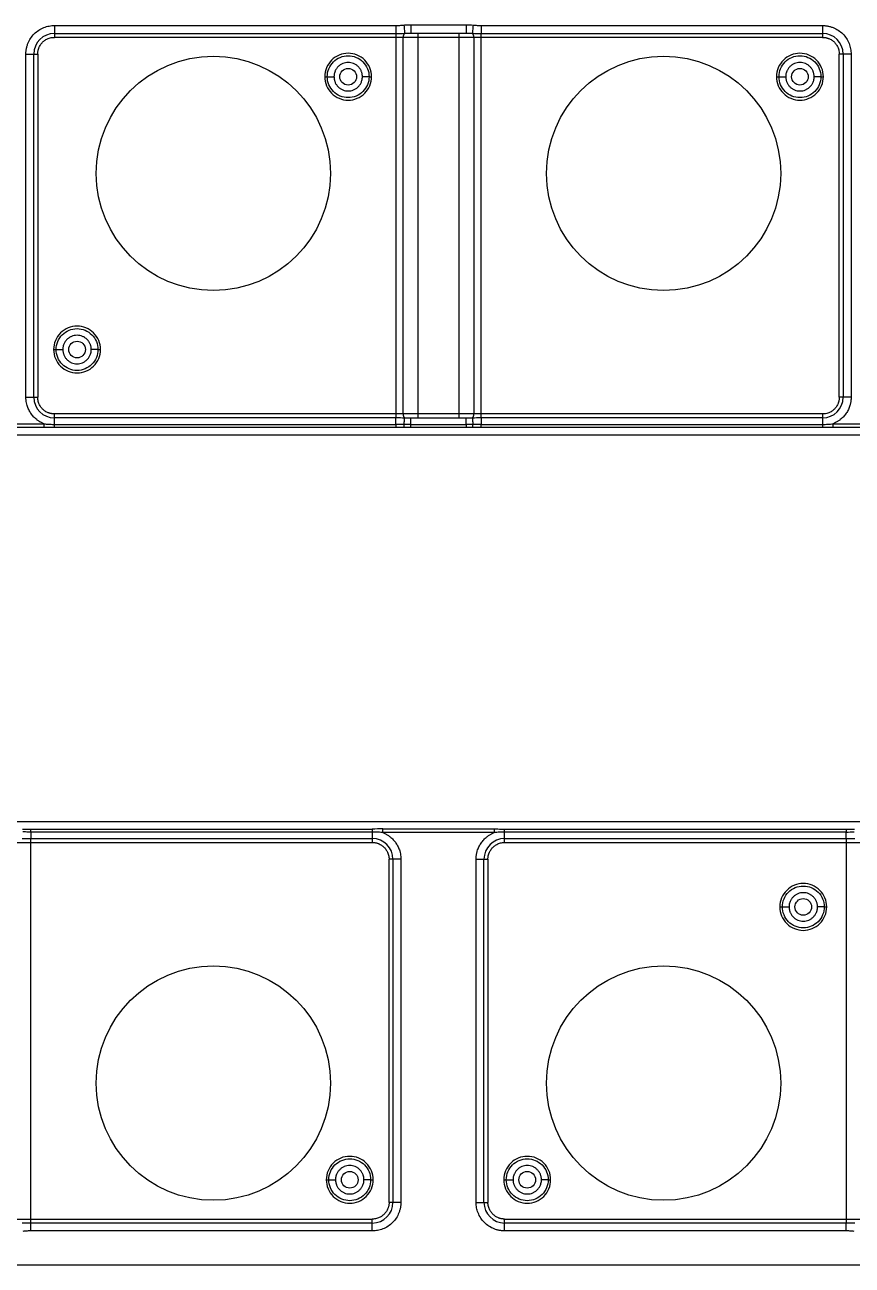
# Model space of a CAD drawing. Header units: millimetres. Extents: x -1 to 1576, y 30 to 633.
# Drawn here: x 1200.5 to 1299.5, y 30.4 to 178.6 of the extents above; entities that cross this region are included whole.
import ezdxf

# ---------------------------------------------------------------- set-up
doc = ezdxf.new("R2010")
doc.units = ezdxf.units.MM

msp = doc.modelspace()

# ---------------------------------------------------------------- linework, layer by layer
at = {"color": 7, "linetype": 'Continuous', "lineweight": 25}
for p, q in [((1204.09, 178.53), (1244.9, 178.53)), ((1204.09, 178.53), (1204.09, 177.11)), ((1246.69, 178.61), (1253.31, 178.61)), ((1255.1, 178.53), (1295.91, 178.53)), ((1295.91, 178.53), (1295.91, 177.11)), ((1204.09, 177.58), (1244.9, 177.58)), ((1295.91, 177.11), (1204.09, 177.11)), ((1244.9, 177.58), (1244.9, 131.64)), ((1245.78, 132.11), (1245.78, 177.11)), ((1246.64, 177.61), (1246.69, 177.62)), ((1246.69, 177.61), (1253.31, 177.61)), ((1247.52, 177.61), (1247.52, 131.61)), ((1252.48, 131.61), (1252.48, 177.61)), ((1254.23, 177.11), (1254.23, 132.11)), ((1255.1, 177.58), (1295.91, 177.58)), ((1255.1, 131.64), (1255.1, 177.58)), ((1200.68, 134.11), (1200.68, 175.11)), ((1200.68, 175.11), (1202.09, 175.11)), ((1201.62, 134.11), (1201.62, 175.11)), ((1202.09, 175.11), (1202.09, 134.11)), ((1299.33, 175.11), (1297.91, 175.11)), ((1297.91, 134.11), (1297.91, 175.11)), ((1298.38, 175.11), (1298.38, 134.11)), ((1299.33, 175.11), (1299.33, 134.11)), ((1200.68, 134.11), (1202.09, 134.11)), ((1299.33, 134.11), (1297.91, 134.11)), ((1204.09, 130.87), (1204.09, 132.11)), ((1295.91, 132.11), (1204.09, 132.11)), ((1295.91, 132.11), (1295.91, 130.87)), ((1189.77, 130.94), (1202.83, 130.94)), ((1202.83, 130.5), (1190.57, 130.5)), ((1244.9, 131.64), (1204.09, 131.64)), ((1204.09, 130.87), (1244.9, 130.87)), ((1244.9, 130.5), (1204.09, 130.5)), ((1246.69, 131.6), (1246.59, 131.61)), ((1253.31, 131.61), (1246.69, 131.61)), ((1246.69, 130.84), (1253.31, 130.84)), ((1253.31, 130.51), (1246.69, 130.51)), ((1253.36, 131.61), (1253.31, 131.61)), ((1253.31, 130.84), (1253.31, 130.51)), ((1295.91, 131.64), (1255.1, 131.64)), ((1255.1, 130.87), (1295.91, 130.87)), ((1295.91, 130.5), (1255.1, 130.5)), ((1297.17, 130.94), (1310.47, 130.94)), ((1310.47, 130.5), (1297.17, 130.5)), ((1189.77, 129.61), (1474.34, 129.61)), ((1182.27, 83.41), (1427.52, 83.41)), ((1201.28, 82.52), (1242.09, 82.52)), ((1242.09, 82.16), (1201.28, 82.16)), ((1242.09, 82.16), (1242.09, 80.91)), ((1243.35, 82.53), (1256.65, 82.53)), ((1256.65, 82.09), (1243.35, 82.09)), ((1257.91, 82.52), (1298.72, 82.52)), ((1298.72, 82.16), (1257.91, 82.16)), ((1257.91, 80.91), (1257.91, 82.16)), ((1183.04, 80.91), (1242.09, 80.91)), ((1201.28, 81.38), (1242.09, 81.38)), ((1201.28, 35.44), (1201.28, 81.38)), ((1257.91, 81.38), (1298.72, 81.38)), ((1257.91, 80.91), (1349.73, 80.91)), ((1298.72, 81.38), (1298.72, 35.44)), ((1245.51, 78.91), (1244.09, 78.91)), ((1244.09, 37.91), (1244.09, 78.91)), ((1244.56, 78.91), (1244.56, 37.91)), ((1245.51, 78.91), (1245.51, 37.91)), ((1254.5, 37.91), (1254.5, 78.91)), ((1254.5, 78.91), (1255.91, 78.91)), ((1255.44, 37.91), (1255.44, 78.91)), ((1255.91, 78.91), (1255.91, 37.91)), ((1245.51, 37.91), (1244.09, 37.91)), ((1254.5, 37.91), (1255.91, 37.91)), ((1150.27, 35.91), (1242.09, 35.91)), ((1242.09, 34.5), (1242.09, 35.91)), ((1257.91, 34.5), (1257.91, 35.91)), ((1257.91, 35.91), (1349.73, 35.91)), ((1242.09, 35.44), (1201.28, 35.44)), ((1242.09, 34.5), (1201.28, 34.5)), ((1298.72, 35.44), (1257.91, 35.44)), ((1298.72, 34.5), (1257.91, 34.5)), ((1518.3, 30.4), (36.91, 30.4))]:
    msp.add_line(p, q, dxfattribs=at)
for centre in [(1223.09, 160.86), (1276.91, 160.86), (1223.09, 52.16), (1276.91, 52.16)]:
    msp.add_circle(centre, 14, dxfattribs=at)
at = {"color": 141}
for centre in [(1239.2, 172.41), (1293.21, 172.41), (1206.79, 139.81), (1293.61, 73.21), (1239.39, 40.61), (1260.61, 40.61)]:
    msp.add_circle(centre, 1, dxfattribs=at)
at = {"color": 7, "linetype": 'Continuous', "lineweight": 25}
for centre, radius, start, end in [((1204.09, 175.11), 2.47, 90, 180), ((1246.33, 177.19), 0.562, 132.435, 187.8232), ((1253.67, 177.19), 0.562, 352.1767, 47.5651), ((1295.91, 175.11), 2.47, 360, 90), ((1204.09, 134.11), 2.47, 180, 270), ((1295.91, 134.11), 2.47, 270, 360), ((1246.33, 132.04), 0.562, 172.1767, 227.5651), ((1253.67, 132.04), 0.562, 312.435, 7.8232), ((1242.09, 78.91), 2.47, 360, 90), ((1257.91, 78.91), 2.47, 90, 180), ((1242.09, 37.91), 2.47, 270, 360), ((1257.91, 37.91), 2.47, 180, 270)]:
    msp.add_arc(centre, radius, start, end, dxfattribs=at)
for points, knots in [([(1200.68, 175.11), (1200.68, 175.17), (1200.68, 175.3), (1200.69, 175.48), (1200.72, 175.66), (1200.75, 175.84), (1200.8, 176.02), (1200.85, 176.2), (1200.97, 176.53), (1201.22, 177), (1201.66, 177.54), (1202.2, 177.99), (1202.71, 178.25), (1203.14, 178.4), (1203.45, 178.47), (1203.77, 178.52), (1203.98, 178.52), (1204.09, 178.53)], [0, 0, 0, 0, 0.034552, 0.068858, 0.103016, 0.137128, 0.171294, 0.205615, 0.240191, 0.37006, 0.500029, 0.629897, 0.759866, 0.820152, 0.879909, 0.939678, 1, 1, 1, 1]), ([(1244.9, 178.53), (1244.98, 178.53), (1245.14, 178.53), (1245.37, 178.54), (1245.62, 178.57), (1245.79, 178.58), (1245.87, 178.59)], [0, 0, 0, 0, 0.2323707, 0.4852888, 0.7374116, 1, 1, 1, 1]), ([(1244.9, 178.53), (1244.9, 178.32), (1244.9, 178.12), (1244.9, 177.78), (1244.9, 177.65), (1244.9, 177.58)], [0, 0, 0, 0, 0.5, 0.5, 1, 1, 1, 1]), ([(1245.87, 178.59), (1245.93, 178.59), (1246.05, 178.6), (1246.24, 178.61), (1246.46, 178.61), (1246.61, 178.61), (1246.69, 178.61)], [0, 0, 0, 0, 0.207871, 0.443757, 0.707773, 1, 1, 1, 1]), ([(1245.87, 178.59), (1245.89, 178.35), (1245.91, 178.12), (1245.94, 177.77), (1245.95, 177.64), (1245.95, 177.6)], [0, 0, 0, 0, 0.5, 0.5, 1, 1, 1, 1]), ([(1246.69, 178.61), (1246.69, 178.35), (1246.69, 178.09), (1246.69, 177.72), (1246.69, 177.61), (1246.69, 177.61)], [0, 0, 0, 0, 0.5, 0.5, 1, 1, 1, 1]), ([(1253.31, 178.61), (1253.46, 178.61), (1253.74, 178.61), (1254.01, 178.59), (1254.13, 178.59)], [0, 0, 0, 0, 0.5562128, 1, 1, 1, 1]), ([(1253.31, 178.61), (1253.31, 178.48), (1253.31, 178.35), (1253.31, 178.11), (1253.31, 178), (1253.31, 177.81), (1253.31, 177.74), (1253.31, 177.64), (1253.31, 177.61), (1253.31, 177.61)], [0, 0, 0, 0, 0.25, 0.25, 0.5, 0.5, 0.75, 0.75, 1, 1, 1, 1]), ([(1254.13, 178.59), (1254.11, 178.35), (1254.09, 178.12), (1254.06, 177.77), (1254.05, 177.64), (1254.05, 177.6)], [0, 0, 0, 0, 0.5, 0.5, 1, 1, 1, 1]), ([(1254.13, 178.59), (1254.21, 178.58), (1254.38, 178.57), (1254.63, 178.54), (1254.87, 178.53), (1255.02, 178.53), (1255.1, 178.53)], [0, 0, 0, 0, 0.26275, 0.514851, 0.767475, 1, 1, 1, 1]), ([(1255.1, 178.53), (1255.1, 178.32), (1255.1, 178.12), (1255.1, 177.78), (1255.1, 177.65), (1255.1, 177.58)], [0, 0, 0, 0, 0.5, 0.5, 1, 1, 1, 1]), ([(1295.91, 178.53), (1295.97, 178.53), (1296.1, 178.52), (1296.28, 178.51), (1296.46, 178.48), (1296.64, 178.45), (1296.82, 178.41), (1296.99, 178.35), (1297.33, 178.23), (1297.8, 177.99), (1298.34, 177.54), (1298.79, 177), (1299.05, 176.49), (1299.19, 176.07), (1299.27, 175.75), (1299.32, 175.44), (1299.32, 175.22), (1299.33, 175.11)], [0, 0, 0, 0, 0.034552, 0.068858, 0.103016, 0.137128, 0.171294, 0.205615, 0.240191, 0.37006, 0.500029, 0.629897, 0.759866, 0.820152, 0.879909, 0.939678, 1, 1, 1, 1]), ([(1202.09, 175.11), (1202.09, 175.16), (1202.09, 175.24), (1202.11, 175.36), (1202.12, 175.49), (1202.15, 175.61), (1202.19, 175.73), (1202.26, 175.94), (1202.41, 176.22), (1202.67, 176.54), (1202.98, 176.8), (1203.3, 176.96), (1203.59, 177.06), (1203.84, 177.1), (1204.01, 177.11), (1204.09, 177.11)], [0, 0, 0, 0, 0.040276, 0.080243, 0.120058, 0.159883, 0.199877, 0.240199, 0.370043, 0.500057, 0.629901, 0.759916, 0.840121, 0.919721, 1, 1, 1, 1]), ([(1295.91, 177.11), (1295.95, 177.11), (1296.04, 177.11), (1296.16, 177.1), (1296.29, 177.08), (1296.41, 177.05), (1296.53, 177.02), (1296.74, 176.94), (1297.02, 176.8), (1297.33, 176.54), (1297.59, 176.22), (1297.76, 175.9), (1297.85, 175.61), (1297.9, 175.36), (1297.91, 175.2), (1297.91, 175.11)], [0, 0, 0, 0, 0.040276, 0.080243, 0.120058, 0.159883, 0.199877, 0.240199, 0.370043, 0.500057, 0.629901, 0.759916, 0.840121, 0.919721, 1, 1, 1, 1]), ([(1242, 172.41), (1242, 172.78), (1241.93, 173.15), (1241.65, 173.82), (1241.44, 174.13), (1240.92, 174.65), (1240.61, 174.86), (1239.94, 175.14), (1239.57, 175.21), (1238.84, 175.21), (1238.47, 175.14), (1237.79, 174.86), (1237.48, 174.65), (1236.97, 174.13), (1236.76, 173.82), (1236.48, 173.15), (1236.4, 172.78), (1236.4, 172.41)], [0, 0, 0, 0, 0.125, 0.125, 0.25, 0.25, 0.375, 0.375, 0.5, 0.5, 0.625, 0.625, 0.75, 0.75, 0.875, 0.875, 1, 1, 1, 1]), ([(1236.7, 172.41), (1236.7, 172.74), (1236.77, 173.07), (1237.02, 173.67), (1237.21, 173.95), (1237.67, 174.41), (1237.94, 174.6), (1238.55, 174.85), (1238.88, 174.91), (1239.53, 174.91), (1239.86, 174.85), (1240.46, 174.6), (1240.74, 174.41), (1241.2, 173.95), (1241.39, 173.67), (1241.64, 173.07), (1241.7, 172.74), (1241.7, 172.41)], [0, 0, 0, 0, 0.125, 0.125, 0.25, 0.25, 0.375, 0.375, 0.5, 0.5, 0.625, 0.625, 0.75, 0.75, 0.875, 0.875, 1, 1, 1, 1]), ([(1296.01, 172.41), (1296.01, 172.78), (1295.94, 173.15), (1295.66, 173.82), (1295.45, 174.13), (1294.93, 174.65), (1294.62, 174.86), (1293.94, 175.14), (1293.58, 175.21), (1292.84, 175.21), (1292.48, 175.14), (1291.8, 174.86), (1291.49, 174.65), (1290.97, 174.13), (1290.76, 173.82), (1290.48, 173.15), (1290.41, 172.78), (1290.41, 172.41)], [0, 0, 0, 0, 0.125, 0.125, 0.25, 0.25, 0.375, 0.375, 0.5, 0.5, 0.625, 0.625, 0.75, 0.75, 0.875, 0.875, 1, 1, 1, 1]), ([(1290.71, 172.41), (1290.71, 172.74), (1290.78, 173.07), (1291.03, 173.67), (1291.21, 173.95), (1291.67, 174.41), (1291.95, 174.6), (1292.56, 174.85), (1292.88, 174.91), (1293.54, 174.91), (1293.87, 174.85), (1294.47, 174.6), (1294.75, 174.41), (1295.21, 173.95), (1295.4, 173.67), (1295.65, 173.07), (1295.71, 172.74), (1295.71, 172.41)], [0, 0, 0, 0, 0.125, 0.125, 0.25, 0.25, 0.375, 0.375, 0.5, 0.5, 0.625, 0.625, 0.75, 0.75, 0.875, 0.875, 1, 1, 1, 1]), ([(1240.9, 172.41), (1240.9, 172.46), (1240.9, 172.55), (1240.89, 172.68), (1240.86, 172.81), (1240.82, 172.94), (1240.75, 173.13), (1240.63, 173.36), (1240.41, 173.62), (1240.16, 173.84), (1239.86, 173.99), (1239.54, 174.09), (1239.2, 174.12), (1238.87, 174.09), (1238.55, 173.99), (1238.25, 173.84), (1237.99, 173.62), (1237.78, 173.36), (1237.64, 173.1), (1237.56, 172.85), (1237.51, 172.64), (1237.51, 172.49), (1237.5, 172.41)], [0, 0, 0, 0, 0.0251787, 0.0501305, 0.0750111, 0.0999777, 0.1251857, 0.1875872, 0.2500924, 0.3125007, 0.3750105, 0.4374745, 0.5000396, 0.5625052, 0.6250657, 0.6874643, 0.7499709, 0.8123744, 0.8748727, 0.9166785, 0.958145, 1, 1, 1, 1]), ([(1294.91, 172.41), (1294.91, 172.46), (1294.91, 172.55), (1294.89, 172.68), (1294.87, 172.81), (1294.83, 172.94), (1294.76, 173.13), (1294.63, 173.36), (1294.42, 173.62), (1294.16, 173.84), (1293.87, 173.99), (1293.55, 174.09), (1293.21, 174.12), (1292.88, 174.09), (1292.56, 173.99), (1292.26, 173.84), (1292, 173.62), (1291.79, 173.36), (1291.65, 173.1), (1291.56, 172.85), (1291.52, 172.64), (1291.51, 172.49), (1291.51, 172.41)], [0, 0, 0, 0, 0.025179, 0.05013, 0.075011, 0.099978, 0.125186, 0.187587, 0.250092, 0.312501, 0.37501, 0.437474, 0.50004, 0.562505, 0.625066, 0.687464, 0.749971, 0.812374, 0.874873, 0.916678, 0.958145, 1, 1, 1, 1]), ([(1236.4, 172.41), (1236.4, 172.05), (1236.48, 171.68), (1236.76, 171), (1236.97, 170.69), (1237.48, 170.17), (1237.79, 169.97), (1238.47, 169.69), (1238.84, 169.61), (1239.57, 169.61), (1239.94, 169.69), (1240.61, 169.97), (1240.92, 170.17), (1241.44, 170.69), (1241.65, 171), (1241.93, 171.68), (1242, 172.05), (1242, 172.41)], [0, 0, 0, 0, 0.125, 0.125, 0.25, 0.25, 0.375, 0.375, 0.5, 0.5, 0.625, 0.625, 0.75, 0.75, 0.875, 0.875, 1, 1, 1, 1]), ([(1236.4, 172.41), (1236.48, 172.41), (1236.56, 172.41), (1236.67, 172.41), (1236.7, 172.41), (1236.7, 172.41)], [0, 0, 0, 0, 0.5, 0.5, 1, 1, 1, 1]), ([(1241.7, 172.41), (1241.7, 172.09), (1241.64, 171.76), (1241.39, 171.15), (1241.2, 170.88), (1240.74, 170.41), (1240.46, 170.23), (1239.86, 169.98), (1239.53, 169.91), (1238.88, 169.91), (1238.55, 169.98), (1237.94, 170.23), (1237.67, 170.41), (1237.21, 170.88), (1237.02, 171.15), (1236.77, 171.76), (1236.7, 172.09), (1236.7, 172.41)], [0, 0, 0, 0, 0.125, 0.125, 0.25, 0.25, 0.375, 0.375, 0.5, 0.5, 0.625, 0.625, 0.75, 0.75, 0.875, 0.875, 1, 1, 1, 1]), ([(1236.7, 172.41), (1236.7, 172.41), (1236.79, 172.41), (1237.09, 172.41), (1237.29, 172.41), (1237.5, 172.41)], [0, 0, 0, 0, 0.5, 0.5, 1, 1, 1, 1]), ([(1237.5, 172.41), (1237.51, 172.37), (1237.51, 172.28), (1237.52, 172.15), (1237.55, 172.02), (1237.59, 171.89), (1237.65, 171.7), (1237.78, 171.46), (1237.99, 171.2), (1238.25, 170.99), (1238.55, 170.83), (1238.87, 170.73), (1239.2, 170.7), (1239.54, 170.73), (1239.86, 170.83), (1240.16, 170.99), (1240.41, 171.2), (1240.63, 171.46), (1240.77, 171.73), (1240.85, 171.97), (1240.9, 172.19), (1240.9, 172.34), (1240.9, 172.41)], [0, 0, 0, 0, 0.025108, 0.050018, 0.074887, 0.09987, 0.125122, 0.187514, 0.250079, 0.312484, 0.374988, 0.437452, 0.500017, 0.562482, 0.625047, 0.687453, 0.749962, 0.812367, 0.874868, 0.916676, 0.958145, 1, 1, 1, 1]), ([(1241.7, 172.41), (1241.7, 172.41), (1241.62, 172.41), (1241.32, 172.41), (1241.11, 172.41), (1240.9, 172.41)], [0, 0, 0, 0, 0.5, 0.5, 1, 1, 1, 1]), ([(1241.7, 172.41), (1241.7, 172.41), (1241.74, 172.41), (1241.85, 172.41), (1241.93, 172.41), (1242, 172.41)], [0, 0, 0, 0, 0.5, 0.5, 1, 1, 1, 1]), ([(1290.41, 172.41), (1290.49, 172.41), (1290.57, 172.41), (1290.68, 172.41), (1290.71, 172.41), (1290.71, 172.41)], [0, 0, 0, 0, 0.5, 0.5, 1, 1, 1, 1]), ([(1290.41, 172.41), (1290.41, 172.05), (1290.48, 171.68), (1290.76, 171), (1290.97, 170.69), (1291.49, 170.17), (1291.8, 169.97), (1292.48, 169.69), (1292.84, 169.61), (1293.58, 169.61), (1293.94, 169.69), (1294.62, 169.97), (1294.93, 170.17), (1295.45, 170.69), (1295.66, 171), (1295.94, 171.68), (1296.01, 172.05), (1296.01, 172.41)], [0, 0, 0, 0, 0.125, 0.125, 0.25, 0.25, 0.375, 0.375, 0.5, 0.5, 0.625, 0.625, 0.75, 0.75, 0.875, 0.875, 1, 1, 1, 1]), ([(1295.71, 172.41), (1295.71, 172.09), (1295.65, 171.76), (1295.4, 171.15), (1295.21, 170.88), (1294.75, 170.41), (1294.47, 170.23), (1293.87, 169.98), (1293.54, 169.91), (1292.88, 169.91), (1292.56, 169.98), (1291.95, 170.23), (1291.67, 170.41), (1291.21, 170.88), (1291.03, 171.15), (1290.78, 171.76), (1290.71, 172.09), (1290.71, 172.41)], [0, 0, 0, 0, 0.125, 0.125, 0.25, 0.25, 0.375, 0.375, 0.5, 0.5, 0.625, 0.625, 0.75, 0.75, 0.875, 0.875, 1, 1, 1, 1]), ([(1290.71, 172.41), (1290.71, 172.41), (1290.8, 172.41), (1291.09, 172.41), (1291.3, 172.41), (1291.51, 172.41)], [0, 0, 0, 0, 0.5, 0.5, 1, 1, 1, 1]), ([(1291.51, 172.41), (1291.51, 172.37), (1291.51, 172.28), (1291.53, 172.15), (1291.56, 172.02), (1291.59, 171.89), (1291.66, 171.7), (1291.79, 171.46), (1292, 171.2), (1292.26, 170.99), (1292.56, 170.83), (1292.88, 170.73), (1293.21, 170.7), (1293.54, 170.73), (1293.87, 170.83), (1294.16, 170.99), (1294.42, 171.2), (1294.63, 171.46), (1294.77, 171.73), (1294.86, 171.97), (1294.9, 172.19), (1294.91, 172.34), (1294.91, 172.41)], [0, 0, 0, 0, 0.025108, 0.050018, 0.074887, 0.09987, 0.125122, 0.187514, 0.250079, 0.312484, 0.374988, 0.437452, 0.500017, 0.562482, 0.625047, 0.687453, 0.749962, 0.812367, 0.874868, 0.916676, 0.958145, 1, 1, 1, 1]), ([(1295.71, 172.41), (1295.71, 172.41), (1295.62, 172.41), (1295.33, 172.41), (1295.12, 172.41), (1294.91, 172.41)], [0, 0, 0, 0, 0.5, 0.5, 1, 1, 1, 1]), ([(1295.71, 172.41), (1295.71, 172.41), (1295.74, 172.41), (1295.85, 172.41), (1295.93, 172.41), (1296.01, 172.41)], [0, 0, 0, 0, 0.5, 0.5, 1, 1, 1, 1]), ([(1209.59, 139.81), (1209.59, 140.18), (1209.52, 140.55), (1209.24, 141.22), (1209.03, 141.53), (1208.51, 142.05), (1208.2, 142.26), (1207.52, 142.54), (1207.16, 142.61), (1206.42, 142.61), (1206.06, 142.54), (1205.38, 142.26), (1205.07, 142.05), (1204.55, 141.53), (1204.34, 141.22), (1204.06, 140.55), (1203.99, 140.18), (1203.99, 139.81)], [0, 0, 0, 0, 0.125, 0.125, 0.25, 0.25, 0.375, 0.375, 0.5, 0.5, 0.625, 0.625, 0.75, 0.75, 0.875, 0.875, 1, 1, 1, 1]), ([(1204.29, 139.81), (1204.29, 140.14), (1204.36, 140.47), (1204.61, 141.07), (1204.79, 141.35), (1205.25, 141.81), (1205.53, 142), (1206.14, 142.25), (1206.46, 142.31), (1207.12, 142.31), (1207.45, 142.25), (1208.05, 142), (1208.33, 141.81), (1208.79, 141.35), (1208.98, 141.07), (1209.23, 140.47), (1209.29, 140.14), (1209.29, 139.81)], [0, 0, 0, 0, 0.125, 0.125, 0.25, 0.25, 0.375, 0.375, 0.5, 0.5, 0.625, 0.625, 0.75, 0.75, 0.875, 0.875, 1, 1, 1, 1]), ([(1208.49, 139.81), (1208.49, 139.86), (1208.49, 139.95), (1208.47, 140.08), (1208.45, 140.21), (1208.41, 140.34), (1208.34, 140.53), (1208.21, 140.76), (1208, 141.02), (1207.74, 141.24), (1207.45, 141.39), (1207.13, 141.49), (1206.79, 141.52), (1206.46, 141.49), (1206.14, 141.39), (1205.84, 141.24), (1205.58, 141.02), (1205.37, 140.76), (1205.23, 140.5), (1205.14, 140.25), (1205.1, 140.04), (1205.09, 139.89), (1205.09, 139.81)], [0, 0, 0, 0, 0.025179, 0.05013, 0.075011, 0.099978, 0.125186, 0.187587, 0.250092, 0.312501, 0.375011, 0.437474, 0.50004, 0.562505, 0.625066, 0.687464, 0.749971, 0.812374, 0.874873, 0.916678, 0.958145, 1, 1, 1, 1]), ([(1203.99, 139.81), (1204.07, 139.81), (1204.15, 139.81), (1204.26, 139.81), (1204.29, 139.81), (1204.29, 139.81)], [0, 0, 0, 0, 0.5, 0.5, 1, 1, 1, 1]), ([(1203.99, 139.81), (1203.99, 139.45), (1204.06, 139.08), (1204.34, 138.4), (1204.55, 138.09), (1205.07, 137.57), (1205.38, 137.37), (1206.06, 137.09), (1206.42, 137.01), (1207.16, 137.01), (1207.52, 137.09), (1208.2, 137.37), (1208.51, 137.57), (1209.03, 138.09), (1209.24, 138.4), (1209.52, 139.08), (1209.59, 139.45), (1209.59, 139.81)], [0, 0, 0, 0, 0.125, 0.125, 0.25, 0.25, 0.375, 0.375, 0.5, 0.5, 0.625, 0.625, 0.75, 0.75, 0.875, 0.875, 1, 1, 1, 1]), ([(1209.29, 139.81), (1209.29, 139.49), (1209.23, 139.16), (1208.98, 138.55), (1208.79, 138.28), (1208.33, 137.81), (1208.05, 137.63), (1207.45, 137.38), (1207.12, 137.31), (1206.46, 137.31), (1206.14, 137.38), (1205.53, 137.63), (1205.25, 137.81), (1204.79, 138.28), (1204.61, 138.55), (1204.36, 139.16), (1204.29, 139.49), (1204.29, 139.81)], [0, 0, 0, 0, 0.125, 0.125, 0.25, 0.25, 0.375, 0.375, 0.5, 0.5, 0.625, 0.625, 0.75, 0.75, 0.875, 0.875, 1, 1, 1, 1]), ([(1204.29, 139.81), (1204.29, 139.81), (1204.38, 139.81), (1204.67, 139.81), (1204.88, 139.81), (1205.09, 139.81)], [0, 0, 0, 0, 0.5, 0.5, 1, 1, 1, 1]), ([(1204.29, 139.81), (1204.29, 139.81), (1204.38, 139.81), (1204.67, 139.81), (1204.88, 139.81), (1205.09, 139.81)], [0, 0, 0, 0, 0.5, 0.5, 1, 1, 1, 1]), ([(1205.09, 139.81), (1205.09, 139.77), (1205.09, 139.68), (1205.11, 139.55), (1205.14, 139.42), (1205.17, 139.29), (1205.24, 139.1), (1205.37, 138.86), (1205.58, 138.6), (1205.84, 138.39), (1206.14, 138.23), (1206.46, 138.13), (1206.79, 138.1), (1207.12, 138.13), (1207.45, 138.23), (1207.74, 138.39), (1208, 138.6), (1208.21, 138.86), (1208.35, 139.13), (1208.44, 139.37), (1208.48, 139.59), (1208.49, 139.74), (1208.49, 139.81)], [0, 0, 0, 0, 0.025108, 0.050018, 0.074887, 0.09987, 0.125122, 0.187514, 0.250079, 0.312484, 0.374988, 0.437452, 0.500017, 0.562482, 0.625047, 0.687453, 0.749962, 0.812367, 0.874868, 0.916676, 0.958145, 1, 1, 1, 1]), ([(1209.29, 139.81), (1209.29, 139.81), (1209.2, 139.81), (1208.91, 139.81), (1208.7, 139.81), (1208.49, 139.81)], [0, 0, 0, 0, 0.5, 0.5, 1, 1, 1, 1]), ([(1209.29, 139.81), (1209.29, 139.81), (1209.32, 139.81), (1209.43, 139.81), (1209.51, 139.81), (1209.59, 139.81)], [0, 0, 0, 0, 0.5, 0.5, 1, 1, 1, 1]), ([(1202.83, 130.94), (1202.78, 130.96), (1202.68, 131), (1202.53, 131.08), (1202.38, 131.15), (1202.24, 131.24), (1202.1, 131.33), (1201.88, 131.51), (1201.58, 131.78), (1201.26, 132.19), (1201, 132.64), (1200.83, 133.07), (1200.74, 133.45), (1200.69, 133.78), (1200.68, 134), (1200.68, 134.11)], [0, 0, 0, 0, 0.040883, 0.08158, 0.122187, 0.162802, 0.203521, 0.244441, 0.372171, 0.500035, 0.627766, 0.75563, 0.837187, 0.918385, 1, 1, 1, 1]), ([(1204.09, 132.11), (1204.05, 132.11), (1203.96, 132.12), (1203.84, 132.13), (1203.72, 132.15), (1203.59, 132.17), (1203.47, 132.21), (1203.27, 132.28), (1202.98, 132.43), (1202.67, 132.69), (1202.41, 133.01), (1202.24, 133.33), (1202.15, 133.61), (1202.1, 133.86), (1202.09, 134.03), (1202.09, 134.11)], [0, 0, 0, 0, 0.040276, 0.080243, 0.120058, 0.159883, 0.199877, 0.240199, 0.370043, 0.500057, 0.629901, 0.759916, 0.840121, 0.919721, 1, 1, 1, 1]), ([(1297.91, 134.11), (1297.91, 134.07), (1297.91, 133.99), (1297.9, 133.86), (1297.88, 133.74), (1297.85, 133.62), (1297.81, 133.5), (1297.74, 133.29), (1297.6, 133.01), (1297.33, 132.69), (1297.02, 132.43), (1296.7, 132.26), (1296.41, 132.17), (1296.16, 132.12), (1296, 132.12), (1295.91, 132.11)], [0, 0, 0, 0, 0.040276, 0.080243, 0.120058, 0.159883, 0.199877, 0.240199, 0.370043, 0.500057, 0.629901, 0.759916, 0.840121, 0.919721, 1, 1, 1, 1]), ([(1299.33, 134.11), (1299.32, 134.06), (1299.32, 133.95), (1299.31, 133.78), (1299.29, 133.62), (1299.26, 133.45), (1299.23, 133.29), (1299.15, 133.02), (1299.01, 132.64), (1298.75, 132.19), (1298.42, 131.78), (1298.08, 131.47), (1297.76, 131.24), (1297.48, 131.07), (1297.27, 130.98), (1297.17, 130.94)], [0, 0, 0, 0, 0.040883, 0.08158, 0.122187, 0.162802, 0.203521, 0.244441, 0.372171, 0.500035, 0.627766, 0.75563, 0.837187, 0.918385, 1, 1, 1, 1]), ([(1202.83, 130.94), (1202.83, 130.85), (1202.83, 130.76), (1202.83, 130.6), (1202.83, 130.54), (1202.83, 130.5)], [0, 0, 0, 0, 0.5, 0.5, 1, 1, 1, 1]), ([(1202.83, 130.94), (1202.92, 130.93), (1203.09, 130.91), (1203.34, 130.89), (1203.59, 130.88), (1203.84, 130.87), (1204.01, 130.87), (1204.09, 130.87)], [0, 0, 0, 0, 0.206312, 0.408164, 0.606837, 0.80366, 1, 1, 1, 1]), ([(1204.09, 130.5), (1204, 130.5), (1203.79, 130.5), (1203.46, 130.5), (1203.13, 130.5), (1202.92, 130.5), (1202.83, 130.5)], [0, 0, 0, 0, 0.221378, 0.492164, 0.7995, 1, 1, 1, 1]), ([(1244.9, 130.87), (1244.9, 131.04), (1244.9, 131.21), (1244.9, 131.48), (1244.9, 131.58), (1244.9, 131.64)], [0, 0, 0, 0, 0.5, 0.5, 1, 1, 1, 1]), ([(1245.9, 130.51), (1245.71, 130.51), (1245.37, 130.51), (1245.04, 130.51), (1244.9, 130.5)], [0, 0, 0, 0, 0.580575, 1, 1, 1, 1]), ([(1245.89, 130.85), (1245.91, 131.04), (1245.92, 131.22), (1245.94, 131.5), (1245.95, 131.59), (1245.95, 131.62)], [0, 0, 0, 0, 0.5, 0.5, 1, 1, 1, 1]), ([(1246.69, 130.51), (1246.54, 130.51), (1246.28, 130.51), (1246.02, 130.51), (1245.9, 130.51)], [0, 0, 0, 0, 0.548125, 1, 1, 1, 1]), ([(1246.69, 130.84), (1246.69, 131.06), (1246.69, 131.26), (1246.69, 131.54), (1246.69, 131.61), (1246.69, 131.61)], [0, 0, 0, 0, 0.5, 0.5, 1, 1, 1, 1]), ([(1253.31, 130.84), (1253.31, 131.06), (1253.31, 131.26), (1253.31, 131.54), (1253.31, 131.61), (1253.31, 131.61)], [0, 0, 0, 0, 0.5, 0.5, 1, 1, 1, 1]), ([(1254.1, 130.51), (1253.98, 130.51), (1253.72, 130.51), (1253.46, 130.51), (1253.31, 130.51)], [0, 0, 0, 0, 0.4522443, 1, 1, 1, 1]), ([(1254.05, 131.62), (1254.05, 131.59), (1254.06, 131.5), (1254.08, 131.22), (1254.1, 131.04), (1254.11, 130.85)], [0, 0, 0, 0, 0.5, 0.5, 1, 1, 1, 1]), ([(1255.1, 130.5), (1254.96, 130.51), (1254.63, 130.51), (1254.3, 130.51), (1254.1, 130.51)], [0, 0, 0, 0, 0.420474, 1, 1, 1, 1]), ([(1255.1, 131.64), (1255.1, 131.58), (1255.1, 131.48), (1255.1, 131.21), (1255.1, 131.04), (1255.1, 130.87)], [0, 0, 0, 0, 0.5, 0.5, 1, 1, 1, 1]), ([(1295.91, 130.87), (1296.01, 130.87), (1296.22, 130.87), (1296.53, 130.88), (1296.85, 130.9), (1297.06, 130.93), (1297.17, 130.94)], [0, 0, 0, 0, 0.245457, 0.492199, 0.742868, 1, 1, 1, 1]), ([(1297.17, 130.5), (1297.09, 130.5), (1296.87, 130.5), (1296.55, 130.5), (1296.21, 130.5), (1296, 130.5), (1295.91, 130.5)], [0, 0, 0, 0, 0.200515, 0.50786, 0.778848, 1, 1, 1, 1]), ([(1297.17, 130.5), (1297.17, 130.54), (1297.17, 130.6), (1297.17, 130.76), (1297.17, 130.85), (1297.17, 130.94)], [0, 0, 0, 0, 0.5, 0.5, 1, 1, 1, 1]), ([(1200.28, 82.52), (1200.48, 82.52), (1200.81, 82.52), (1201.14, 82.52), (1201.28, 82.52)], [0, 0, 0, 0, 0.581022, 1, 1, 1, 1]), ([(1201.28, 82.16), (1201.2, 82.16), (1201.04, 82.16), (1200.76, 82.16), (1200.51, 82.17), (1200.34, 82.17), (1200.29, 82.17)], [0, 0, 0, 0, 0.232057, 0.493089, 0.841386, 1, 1, 1, 1]), ([(1201.28, 82.16), (1201.28, 81.98), (1201.28, 81.82), (1201.28, 81.55), (1201.28, 81.44), (1201.28, 81.38)], [0, 0, 0, 0, 0.5, 0.5, 1, 1, 1, 1]), ([(1243.35, 82.09), (1243.26, 82.1), (1243.09, 82.12), (1242.84, 82.13), (1242.59, 82.15), (1242.34, 82.16), (1242.17, 82.16), (1242.09, 82.16)], [0, 0, 0, 0, 0.206312, 0.4081642, 0.6068367, 0.8036604, 1, 1, 1, 1]), ([(1243.35, 82.09), (1243.35, 82.18), (1243.35, 82.27), (1243.35, 82.42), (1243.35, 82.49), (1243.35, 82.53)], [0, 0, 0, 0, 0.5, 0.5, 1, 1, 1, 1]), ([(1243.35, 82.09), (1243.4, 82.07), (1243.5, 82.02), (1243.65, 81.95), (1243.8, 81.87), (1243.94, 81.79), (1244.08, 81.69), (1244.3, 81.52), (1244.6, 81.25), (1244.93, 80.84), (1245.19, 80.39), (1245.35, 79.96), (1245.45, 79.57), (1245.5, 79.24), (1245.5, 79.02), (1245.51, 78.91)], [0, 0, 0, 0, 0.040883, 0.08158, 0.122187, 0.162802, 0.203521, 0.244441, 0.372171, 0.500035, 0.627766, 0.75563, 0.837187, 0.918385, 1, 1, 1, 1]), ([(1254.5, 78.91), (1254.5, 78.97), (1254.5, 79.08), (1254.51, 79.24), (1254.53, 79.41), (1254.56, 79.57), (1254.6, 79.73), (1254.67, 80.01), (1254.82, 80.39), (1255.08, 80.84), (1255.4, 81.25), (1255.74, 81.56), (1256.06, 81.79), (1256.35, 81.96), (1256.55, 82.04), (1256.65, 82.09)], [0, 0, 0, 0, 0.040883, 0.08158, 0.122187, 0.162802, 0.203521, 0.244441, 0.372171, 0.500035, 0.627766, 0.75563, 0.837187, 0.918385, 1, 1, 1, 1]), ([(1256.65, 82.53), (1256.74, 82.53), (1256.95, 82.53), (1257.28, 82.52), (1257.61, 82.52), (1257.82, 82.52), (1257.91, 82.52)], [0, 0, 0, 0, 0.200515, 0.50786, 0.778848, 1, 1, 1, 1]), ([(1256.65, 82.53), (1256.65, 82.49), (1256.65, 82.42), (1256.65, 82.27), (1256.65, 82.18), (1256.65, 82.09)], [0, 0, 0, 0, 0.5, 0.5, 1, 1, 1, 1]), ([(1257.91, 82.16), (1257.81, 82.16), (1257.6, 82.16), (1257.29, 82.14), (1256.97, 82.12), (1256.76, 82.1), (1256.65, 82.09)], [0, 0, 0, 0, 0.245457, 0.492199, 0.742868, 1, 1, 1, 1]), ([(1298.72, 82.52), (1298.86, 82.52), (1299.19, 82.52), (1299.53, 82.52), (1299.72, 82.52)], [0, 0, 0, 0, 0.420029, 1, 1, 1, 1]), ([(1298.72, 81.38), (1298.72, 81.44), (1298.72, 81.55), (1298.72, 81.82), (1298.72, 81.98), (1298.72, 82.16)], [0, 0, 0, 0, 0.5, 0.5, 1, 1, 1, 1]), ([(1242.09, 80.91), (1242.13, 80.91), (1242.22, 80.91), (1242.34, 80.9), (1242.47, 80.88), (1242.59, 80.85), (1242.71, 80.82), (1242.92, 80.74), (1243.2, 80.6), (1243.51, 80.34), (1243.77, 80.02), (1243.94, 79.7), (1244.03, 79.41), (1244.08, 79.16), (1244.09, 79), (1244.09, 78.91)], [0, 0, 0, 0, 0.0402761, 0.0802426, 0.1200582, 0.159883, 0.1998773, 0.2401994, 0.3700431, 0.5000574, 0.6299012, 0.7599156, 0.8401208, 0.919721, 1, 1, 1, 1]), ([(1255.91, 78.91), (1255.91, 78.96), (1255.91, 79.04), (1255.93, 79.16), (1255.94, 79.29), (1255.97, 79.41), (1256.01, 79.53), (1256.08, 79.74), (1256.23, 80.02), (1256.49, 80.34), (1256.8, 80.6), (1257.12, 80.76), (1257.41, 80.86), (1257.66, 80.9), (1257.83, 80.91), (1257.91, 80.91)], [0, 0, 0, 0, 0.0402761, 0.0802426, 0.1200582, 0.159883, 0.1998773, 0.2401994, 0.3700431, 0.5000574, 0.6299012, 0.7599156, 0.8401208, 0.919721, 1, 1, 1, 1]), ([(1296.41, 73.21), (1296.41, 73.58), (1296.34, 73.95), (1296.06, 74.62), (1295.85, 74.93), (1295.33, 75.45), (1295.02, 75.66), (1294.34, 75.94), (1293.98, 76.01), (1293.24, 76.01), (1292.88, 75.94), (1292.2, 75.66), (1291.89, 75.45), (1291.37, 74.93), (1291.16, 74.62), (1290.88, 73.95), (1290.81, 73.58), (1290.81, 73.21)], [0, 0, 0, 0, 0.125, 0.125, 0.25, 0.25, 0.375, 0.375, 0.5, 0.5, 0.625, 0.625, 0.75, 0.75, 0.875, 0.875, 1, 1, 1, 1]), ([(1291.11, 73.21), (1291.11, 73.54), (1291.18, 73.87), (1291.43, 74.47), (1291.61, 74.75), (1292.07, 75.21), (1292.35, 75.4), (1292.96, 75.65), (1293.28, 75.71), (1293.94, 75.71), (1294.27, 75.65), (1294.87, 75.4), (1295.15, 75.21), (1295.61, 74.75), (1295.8, 74.47), (1296.05, 73.87), (1296.11, 73.54), (1296.11, 73.21)], [0, 0, 0, 0, 0.125, 0.125, 0.25, 0.25, 0.375, 0.375, 0.5, 0.5, 0.625, 0.625, 0.75, 0.75, 0.875, 0.875, 1, 1, 1, 1]), ([(1295.31, 73.21), (1295.31, 73.26), (1295.31, 73.35), (1295.29, 73.48), (1295.27, 73.61), (1295.23, 73.74), (1295.16, 73.93), (1295.03, 74.16), (1294.82, 74.42), (1294.56, 74.64), (1294.27, 74.79), (1293.95, 74.89), (1293.61, 74.92), (1293.28, 74.89), (1292.96, 74.79), (1292.66, 74.64), (1292.4, 74.42), (1292.19, 74.16), (1292.05, 73.9), (1291.96, 73.65), (1291.92, 73.44), (1291.91, 73.29), (1291.91, 73.21)], [0, 0, 0, 0, 0.025179, 0.05013, 0.075011, 0.099978, 0.125186, 0.187587, 0.250092, 0.312501, 0.375011, 0.437475, 0.50004, 0.562505, 0.625066, 0.687464, 0.749971, 0.812374, 0.874873, 0.916679, 0.958145, 1, 1, 1, 1]), ([(1290.81, 73.21), (1290.81, 72.85), (1290.88, 72.48), (1291.16, 71.8), (1291.37, 71.49), (1291.89, 70.97), (1292.2, 70.77), (1292.88, 70.49), (1293.24, 70.41), (1293.98, 70.41), (1294.34, 70.49), (1295.02, 70.77), (1295.33, 70.97), (1295.85, 71.49), (1296.06, 71.8), (1296.34, 72.48), (1296.41, 72.85), (1296.41, 73.21)], [0, 0, 0, 0, 0.125, 0.125, 0.25, 0.25, 0.375, 0.375, 0.5, 0.5, 0.625, 0.625, 0.75, 0.75, 0.875, 0.875, 1, 1, 1, 1]), ([(1290.81, 73.21), (1290.89, 73.21), (1290.97, 73.21), (1291.08, 73.21), (1291.11, 73.21), (1291.11, 73.21)], [0, 0, 0, 0, 0.5, 0.5, 1, 1, 1, 1]), ([(1296.11, 73.21), (1296.11, 72.89), (1296.05, 72.56), (1295.8, 71.95), (1295.61, 71.68), (1295.15, 71.21), (1294.87, 71.03), (1294.27, 70.78), (1293.94, 70.71), (1293.28, 70.71), (1292.96, 70.78), (1292.35, 71.03), (1292.07, 71.21), (1291.61, 71.68), (1291.43, 71.95), (1291.18, 72.56), (1291.11, 72.89), (1291.11, 73.21)], [0, 0, 0, 0, 0.125, 0.125, 0.25, 0.25, 0.375, 0.375, 0.5, 0.5, 0.625, 0.625, 0.75, 0.75, 0.875, 0.875, 1, 1, 1, 1]), ([(1291.11, 73.21), (1291.11, 73.21), (1291.2, 73.21), (1291.49, 73.21), (1291.7, 73.21), (1291.91, 73.21)], [0, 0, 0, 0, 0.5, 0.5, 1, 1, 1, 1]), ([(1291.91, 73.21), (1291.91, 73.17), (1291.91, 73.08), (1291.93, 72.95), (1291.96, 72.82), (1291.99, 72.69), (1292.06, 72.5), (1292.19, 72.26), (1292.4, 72), (1292.66, 71.79), (1292.96, 71.63), (1293.28, 71.53), (1293.61, 71.5), (1293.94, 71.53), (1294.27, 71.63), (1294.56, 71.79), (1294.82, 72), (1295.03, 72.26), (1295.17, 72.53), (1295.26, 72.77), (1295.3, 72.99), (1295.31, 73.14), (1295.31, 73.21)], [0, 0, 0, 0, 0.025108, 0.050018, 0.074887, 0.09987, 0.125122, 0.187514, 0.250079, 0.312484, 0.374988, 0.437452, 0.500017, 0.562482, 0.625047, 0.687453, 0.749962, 0.812367, 0.874868, 0.916676, 0.958145, 1, 1, 1, 1]), ([(1296.11, 73.21), (1296.11, 73.21), (1296.02, 73.21), (1295.73, 73.21), (1295.52, 73.21), (1295.31, 73.21)], [0, 0, 0, 0, 0.5, 0.5, 1, 1, 1, 1]), ([(1296.11, 73.21), (1296.11, 73.21), (1296.14, 73.21), (1296.25, 73.21), (1296.33, 73.21), (1296.41, 73.21)], [0, 0, 0, 0, 0.5, 0.5, 1, 1, 1, 1]), ([(1242.19, 40.61), (1242.19, 40.98), (1242.12, 41.35), (1241.84, 42.02), (1241.63, 42.33), (1241.11, 42.85), (1240.8, 43.06), (1240.12, 43.34), (1239.76, 43.41), (1239.02, 43.41), (1238.66, 43.34), (1237.98, 43.06), (1237.67, 42.85), (1237.15, 42.33), (1236.94, 42.02), (1236.66, 41.35), (1236.59, 40.98), (1236.59, 40.61)], [0, 0, 0, 0, 0.125, 0.125, 0.25, 0.25, 0.375, 0.375, 0.5, 0.5, 0.625, 0.625, 0.75, 0.75, 0.875, 0.875, 1, 1, 1, 1]), ([(1236.89, 40.61), (1236.89, 40.94), (1236.96, 41.27), (1237.21, 41.87), (1237.39, 42.15), (1237.85, 42.61), (1238.13, 42.8), (1238.74, 43.05), (1239.06, 43.11), (1239.72, 43.11), (1240.05, 43.05), (1240.65, 42.8), (1240.93, 42.61), (1241.39, 42.15), (1241.58, 41.87), (1241.83, 41.27), (1241.89, 40.94), (1241.89, 40.61)], [0, 0, 0, 0, 0.125, 0.125, 0.25, 0.25, 0.375, 0.375, 0.5, 0.5, 0.625, 0.625, 0.75, 0.75, 0.875, 0.875, 1, 1, 1, 1]), ([(1263.41, 40.61), (1263.41, 40.98), (1263.34, 41.35), (1263.06, 42.02), (1262.85, 42.33), (1262.33, 42.85), (1262.02, 43.06), (1261.34, 43.34), (1260.98, 43.41), (1260.24, 43.41), (1259.88, 43.34), (1259.2, 43.06), (1258.89, 42.85), (1258.37, 42.33), (1258.16, 42.02), (1257.88, 41.35), (1257.81, 40.98), (1257.81, 40.61)], [0, 0, 0, 0, 0.125, 0.125, 0.25, 0.25, 0.375, 0.375, 0.5, 0.5, 0.625, 0.625, 0.75, 0.75, 0.875, 0.875, 1, 1, 1, 1]), ([(1258.11, 40.61), (1258.11, 40.94), (1258.18, 41.27), (1258.43, 41.87), (1258.61, 42.15), (1259.07, 42.61), (1259.35, 42.8), (1259.96, 43.05), (1260.28, 43.11), (1260.94, 43.11), (1261.27, 43.05), (1261.87, 42.8), (1262.15, 42.61), (1262.61, 42.15), (1262.8, 41.87), (1263.05, 41.27), (1263.11, 40.94), (1263.11, 40.61)], [0, 0, 0, 0, 0.125, 0.125, 0.25, 0.25, 0.375, 0.375, 0.5, 0.5, 0.625, 0.625, 0.75, 0.75, 0.875, 0.875, 1, 1, 1, 1]), ([(1241.09, 40.61), (1241.09, 40.66), (1241.09, 40.75), (1241.07, 40.88), (1241.05, 41.01), (1241.01, 41.14), (1240.94, 41.33), (1240.81, 41.56), (1240.6, 41.82), (1240.34, 42.04), (1240.05, 42.19), (1239.73, 42.29), (1239.39, 42.32), (1239.06, 42.29), (1238.74, 42.19), (1238.44, 42.04), (1238.18, 41.82), (1237.97, 41.56), (1237.83, 41.3), (1237.74, 41.05), (1237.7, 40.84), (1237.69, 40.69), (1237.69, 40.61)], [0, 0, 0, 0, 0.025179, 0.05013, 0.075011, 0.099978, 0.125186, 0.187587, 0.250092, 0.312501, 0.375011, 0.437474, 0.50004, 0.562505, 0.625066, 0.687464, 0.749971, 0.812374, 0.874873, 0.916678, 0.958145, 1, 1, 1, 1]), ([(1262.31, 40.61), (1262.31, 40.66), (1262.31, 40.75), (1262.29, 40.88), (1262.27, 41.01), (1262.23, 41.14), (1262.16, 41.33), (1262.03, 41.56), (1261.82, 41.82), (1261.56, 42.04), (1261.27, 42.19), (1260.95, 42.29), (1260.61, 42.32), (1260.28, 42.29), (1259.96, 42.19), (1259.66, 42.04), (1259.4, 41.82), (1259.19, 41.56), (1259.05, 41.3), (1258.96, 41.05), (1258.92, 40.84), (1258.91, 40.69), (1258.91, 40.61)], [0, 0, 0, 0, 0.025179, 0.05013, 0.075011, 0.099978, 0.125186, 0.187587, 0.250092, 0.312501, 0.37501, 0.437474, 0.50004, 0.562505, 0.625066, 0.687464, 0.749971, 0.812374, 0.874873, 0.916678, 0.958145, 1, 1, 1, 1]), ([(1236.59, 40.61), (1236.67, 40.61), (1236.75, 40.61), (1236.86, 40.61), (1236.89, 40.61), (1236.89, 40.61)], [0, 0, 0, 0, 0.5, 0.5, 1, 1, 1, 1]), ([(1236.59, 40.61), (1236.59, 40.25), (1236.66, 39.88), (1236.94, 39.2), (1237.15, 38.89), (1237.67, 38.37), (1237.98, 38.17), (1238.66, 37.89), (1239.02, 37.81), (1239.76, 37.81), (1240.12, 37.89), (1240.8, 38.17), (1241.11, 38.37), (1241.63, 38.89), (1241.84, 39.2), (1242.12, 39.88), (1242.19, 40.25), (1242.19, 40.61)], [0, 0, 0, 0, 0.125, 0.125, 0.25, 0.25, 0.375, 0.375, 0.5, 0.5, 0.625, 0.625, 0.75, 0.75, 0.875, 0.875, 1, 1, 1, 1]), ([(1241.89, 40.61), (1241.89, 40.29), (1241.83, 39.96), (1241.58, 39.35), (1241.39, 39.08), (1240.93, 38.61), (1240.65, 38.43), (1240.05, 38.18), (1239.72, 38.11), (1239.06, 38.11), (1238.74, 38.18), (1238.13, 38.43), (1237.85, 38.61), (1237.39, 39.08), (1237.21, 39.35), (1236.96, 39.96), (1236.89, 40.29), (1236.89, 40.61)], [0, 0, 0, 0, 0.125, 0.125, 0.25, 0.25, 0.375, 0.375, 0.5, 0.5, 0.625, 0.625, 0.75, 0.75, 0.875, 0.875, 1, 1, 1, 1]), ([(1236.89, 40.61), (1236.89, 40.61), (1236.98, 40.61), (1237.27, 40.61), (1237.48, 40.61), (1237.69, 40.61)], [0, 0, 0, 0, 0.5, 0.5, 1, 1, 1, 1]), ([(1236.89, 40.61), (1236.89, 40.61), (1236.98, 40.61), (1237.27, 40.61), (1237.48, 40.61), (1237.69, 40.61)], [0, 0, 0, 0, 0.5, 0.5, 1, 1, 1, 1]), ([(1237.69, 40.61), (1237.69, 40.57), (1237.69, 40.48), (1237.71, 40.35), (1237.74, 40.22), (1237.77, 40.09), (1237.84, 39.9), (1237.97, 39.66), (1238.18, 39.4), (1238.44, 39.19), (1238.74, 39.03), (1239.06, 38.93), (1239.39, 38.9), (1239.72, 38.93), (1240.05, 39.03), (1240.34, 39.19), (1240.6, 39.4), (1240.81, 39.66), (1240.95, 39.93), (1241.04, 40.17), (1241.08, 40.39), (1241.09, 40.54), (1241.09, 40.61)], [0, 0, 0, 0, 0.025108, 0.050018, 0.074887, 0.09987, 0.125122, 0.187514, 0.250079, 0.312484, 0.374988, 0.437452, 0.500017, 0.562482, 0.625047, 0.687453, 0.749962, 0.812367, 0.874868, 0.916676, 0.958145, 1, 1, 1, 1]), ([(1241.89, 40.61), (1241.89, 40.61), (1241.8, 40.61), (1241.51, 40.61), (1241.3, 40.61), (1241.09, 40.61)], [0, 0, 0, 0, 0.5, 0.5, 1, 1, 1, 1]), ([(1241.89, 40.61), (1241.89, 40.61), (1241.92, 40.61), (1242.03, 40.61), (1242.11, 40.61), (1242.19, 40.61)], [0, 0, 0, 0, 0.5, 0.5, 1, 1, 1, 1]), ([(1257.81, 40.61), (1257.89, 40.61), (1257.97, 40.61), (1258.08, 40.61), (1258.11, 40.61), (1258.11, 40.61)], [0, 0, 0, 0, 0.5, 0.5, 1, 1, 1, 1]), ([(1257.81, 40.61), (1257.81, 40.25), (1257.88, 39.88), (1258.16, 39.2), (1258.37, 38.89), (1258.89, 38.37), (1259.2, 38.17), (1259.88, 37.89), (1260.24, 37.81), (1260.98, 37.81), (1261.34, 37.89), (1262.02, 38.17), (1262.33, 38.37), (1262.85, 38.89), (1263.06, 39.2), (1263.34, 39.88), (1263.41, 40.25), (1263.41, 40.61)], [0, 0, 0, 0, 0.125, 0.125, 0.25, 0.25, 0.375, 0.375, 0.5, 0.5, 0.625, 0.625, 0.75, 0.75, 0.875, 0.875, 1, 1, 1, 1]), ([(1263.11, 40.61), (1263.11, 40.29), (1263.05, 39.96), (1262.8, 39.35), (1262.61, 39.08), (1262.15, 38.61), (1261.87, 38.43), (1261.27, 38.18), (1260.94, 38.11), (1260.28, 38.11), (1259.96, 38.18), (1259.35, 38.43), (1259.07, 38.61), (1258.61, 39.08), (1258.43, 39.35), (1258.18, 39.96), (1258.11, 40.29), (1258.11, 40.61)], [0, 0, 0, 0, 0.125, 0.125, 0.25, 0.25, 0.375, 0.375, 0.5, 0.5, 0.625, 0.625, 0.75, 0.75, 0.875, 0.875, 1, 1, 1, 1]), ([(1258.11, 40.61), (1258.11, 40.61), (1258.2, 40.61), (1258.49, 40.61), (1258.7, 40.61), (1258.91, 40.61)], [0, 0, 0, 0, 0.5, 0.5, 1, 1, 1, 1]), ([(1258.91, 40.61), (1258.91, 40.57), (1258.91, 40.48), (1258.93, 40.35), (1258.96, 40.22), (1258.99, 40.09), (1259.06, 39.9), (1259.19, 39.66), (1259.4, 39.4), (1259.66, 39.19), (1259.96, 39.03), (1260.28, 38.93), (1260.61, 38.9), (1260.94, 38.93), (1261.27, 39.03), (1261.56, 39.19), (1261.82, 39.4), (1262.03, 39.66), (1262.17, 39.93), (1262.26, 40.17), (1262.3, 40.39), (1262.31, 40.54), (1262.31, 40.61)], [0, 0, 0, 0, 0.025108, 0.050018, 0.074887, 0.09987, 0.125122, 0.187514, 0.250079, 0.312484, 0.374988, 0.437452, 0.500017, 0.562482, 0.625047, 0.687453, 0.749962, 0.812367, 0.874868, 0.916676, 0.958145, 1, 1, 1, 1]), ([(1263.11, 40.61), (1263.11, 40.61), (1263.02, 40.61), (1262.73, 40.61), (1262.52, 40.61), (1262.31, 40.61)], [0, 0, 0, 0, 0.5, 0.5, 1, 1, 1, 1]), ([(1263.11, 40.61), (1263.11, 40.61), (1263.14, 40.61), (1263.25, 40.61), (1263.33, 40.61), (1263.41, 40.61)], [0, 0, 0, 0, 0.5, 0.5, 1, 1, 1, 1]), ([(1245.51, 37.91), (1245.5, 37.85), (1245.5, 37.73), (1245.49, 37.54), (1245.46, 37.36), (1245.43, 37.18), (1245.38, 37.01), (1245.33, 36.83), (1245.21, 36.5), (1244.97, 36.02), (1244.52, 35.48), (1243.98, 35.04), (1243.47, 34.77), (1243.04, 34.63), (1242.73, 34.55), (1242.41, 34.51), (1242.2, 34.5), (1242.09, 34.5)], [0, 0, 0, 0, 0.034552, 0.068858, 0.103016, 0.137128, 0.171294, 0.205615, 0.240191, 0.37006, 0.500029, 0.629897, 0.759866, 0.820152, 0.879909, 0.939678, 1, 1, 1, 1]), ([(1244.09, 37.91), (1244.09, 37.87), (1244.09, 37.79), (1244.08, 37.66), (1244.06, 37.54), (1244.03, 37.42), (1243.99, 37.3), (1243.92, 37.09), (1243.78, 36.81), (1243.51, 36.49), (1243.2, 36.23), (1242.88, 36.06), (1242.59, 35.97), (1242.34, 35.92), (1242.18, 35.92), (1242.09, 35.91)], [0, 0, 0, 0, 0.0402761, 0.0802426, 0.1200582, 0.159883, 0.1998773, 0.2401994, 0.3700431, 0.5000574, 0.6299012, 0.7599156, 0.8401208, 0.919721, 1, 1, 1, 1]), ([(1257.91, 34.5), (1257.85, 34.5), (1257.73, 34.5), (1257.54, 34.52), (1257.36, 34.54), (1257.18, 34.58), (1257, 34.62), (1256.83, 34.67), (1256.49, 34.8), (1256.02, 35.04), (1255.48, 35.48), (1255.04, 36.02), (1254.77, 36.54), (1254.63, 36.96), (1254.55, 37.27), (1254.51, 37.59), (1254.5, 37.81), (1254.5, 37.91)], [0, 0, 0, 0, 0.034552, 0.068858, 0.103016, 0.137128, 0.171294, 0.205615, 0.240191, 0.37006, 0.500029, 0.629897, 0.759866, 0.820152, 0.879909, 0.939678, 1, 1, 1, 1]), ([(1257.91, 35.91), (1257.87, 35.91), (1257.78, 35.92), (1257.66, 35.93), (1257.54, 35.95), (1257.41, 35.97), (1257.29, 36.01), (1257.09, 36.08), (1256.8, 36.23), (1256.49, 36.49), (1256.23, 36.81), (1256.06, 37.13), (1255.97, 37.41), (1255.92, 37.66), (1255.91, 37.83), (1255.91, 37.91)], [0, 0, 0, 0, 0.0402761, 0.0802426, 0.1200582, 0.159883, 0.1998773, 0.2401994, 0.3700431, 0.5000574, 0.6299012, 0.7599156, 0.8401208, 0.919721, 1, 1, 1, 1]), ([(1201.28, 34.5), (1201.2, 34.5), (1201.05, 34.5), (1200.81, 34.48), (1200.56, 34.46), (1200.39, 34.45), (1200.31, 34.44)], [0, 0, 0, 0, 0.232371, 0.485289, 0.737412, 1, 1, 1, 1]), ([(1201.28, 34.5), (1201.28, 34.7), (1201.28, 34.91), (1201.28, 35.24), (1201.28, 35.37), (1201.28, 35.44)], [0, 0, 0, 0, 0.5, 0.5, 1, 1, 1, 1]), ([(1298.72, 34.5), (1298.72, 34.7), (1298.72, 34.91), (1298.72, 35.24), (1298.72, 35.37), (1298.72, 35.44)], [0, 0, 0, 0, 0.5, 0.5, 1, 1, 1, 1]), ([(1299.69, 34.44), (1299.61, 34.45), (1299.44, 34.46), (1299.19, 34.48), (1298.96, 34.5), (1298.8, 34.5), (1298.72, 34.5)], [0, 0, 0, 0, 0.26275, 0.514851, 0.767475, 1, 1, 1, 1])]:
    msp.add_open_spline(points, degree=3, knots=knots, dxfattribs=at)
for points in [[(1244.9, 177.58), (1245.27, 177.58), (1245.63, 177.59), (1245.95, 177.6)], [(1245.95, 177.6), (1246.19, 177.61), (1246.43, 177.61), (1246.69, 177.61)], [(1253.31, 177.61), (1253.57, 177.61), (1253.81, 177.61), (1254.05, 177.6)], [(1254.05, 177.6), (1254.37, 177.59), (1254.74, 177.58), (1255.1, 177.58)], [(1204.09, 130.5), (1204.09, 130.58), (1204.09, 130.71), (1204.09, 130.87)], [(1245.95, 131.62), (1245.63, 131.63), (1245.27, 131.64), (1244.9, 131.64)], [(1244.9, 130.87), (1244.9, 130.71), (1244.9, 130.58), (1244.9, 130.5)], [(1245.89, 130.85), (1245.55, 130.86), (1245.23, 130.87), (1244.9, 130.87)], [(1245.9, 130.51), (1245.9, 130.58), (1245.89, 130.71), (1245.89, 130.85)], [(1246.69, 130.84), (1246.43, 130.84), (1246.16, 130.85), (1245.89, 130.85)], [(1246.69, 131.61), (1246.43, 131.61), (1246.19, 131.61), (1245.95, 131.62)], [(1246.69, 130.51), (1246.69, 130.58), (1246.69, 130.7), (1246.69, 130.84)], [(1254.05, 131.62), (1253.81, 131.61), (1253.57, 131.61), (1253.31, 131.61)], [(1254.11, 130.85), (1253.84, 130.85), (1253.58, 130.84), (1253.31, 130.84)], [(1255.1, 131.64), (1254.74, 131.64), (1254.37, 131.63), (1254.05, 131.62)], [(1254.1, 130.51), (1254.11, 130.58), (1254.11, 130.71), (1254.11, 130.85)], [(1255.1, 130.87), (1254.78, 130.87), (1254.45, 130.86), (1254.11, 130.85)], [(1255.1, 130.5), (1255.1, 130.58), (1255.1, 130.71), (1255.1, 130.87)], [(1295.91, 130.87), (1295.91, 130.71), (1295.91, 130.58), (1295.91, 130.5)], [(1201.28, 82.16), (1201.28, 82.31), (1201.28, 82.45), (1201.28, 82.52)], [(1243.35, 82.53), (1242.92, 82.53), (1242.5, 82.52), (1242.09, 82.52)], [(1242.09, 82.52), (1242.09, 82.45), (1242.09, 82.31), (1242.09, 82.16)], [(1257.91, 82.16), (1257.91, 82.31), (1257.91, 82.45), (1257.91, 82.52)], [(1298.72, 82.52), (1298.72, 82.45), (1298.72, 82.31), (1298.72, 82.16)], [(1298.72, 82.16), (1299.05, 82.16), (1299.37, 82.17), (1299.71, 82.17)], [(1200.23, 81.4), (1200.55, 81.39), (1200.92, 81.38), (1201.28, 81.38)], [(1298.72, 81.38), (1299.09, 81.38), (1299.45, 81.39), (1299.77, 81.4)], [(1201.28, 35.44), (1200.92, 35.44), (1200.55, 35.43), (1200.23, 35.42)], [(1299.77, 35.42), (1299.45, 35.43), (1299.09, 35.44), (1298.72, 35.44)]]:
    msp.add_open_spline(points, degree=3, dxfattribs=at)

doc.saveas('drawing.dxf')
